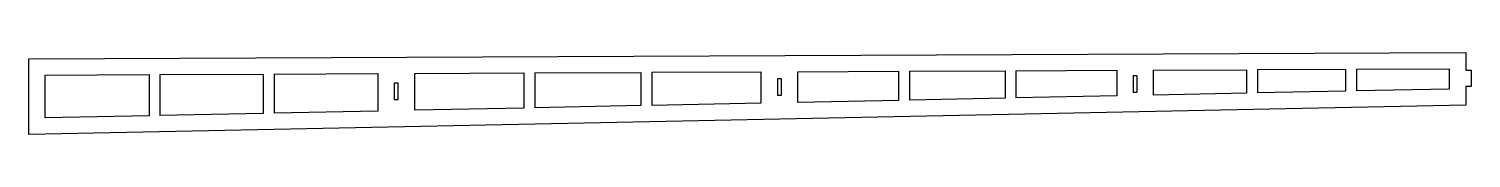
# Model space of a CAD drawing. Header units: millimetres. Extents: x 11 to 539, y 11 to 41.
import ezdxf

# ---------------------------------------------------------------- set-up
doc = ezdxf.new("R2010")
doc.units = ezdxf.units.MM

msp = doc.modelspace()

# ---------------------------------------------------------------- linework, layer by layer
for p, q in [((11.36, 38.39), (537.35, 40.71)), ((11.36, 10.53), (11.36, 38.39)), ((537.35, 40.71), (537.35, 34.19)), ((17.36, 32.41), (55.36, 32.58)), ((17.36, 16.66), (17.36, 32.41)), ((55.36, 32.58), (55.36, 17.44)), ((59.36, 32.6), (97.11, 32.77)), ((59.36, 32.6), (59.36, 17.53)), ((97.11, 32.77), (97.11, 18.31)), ((101.11, 32.78), (139.12, 32.95)), ((101.11, 32.78), (101.11, 18.39)), ((139.12, 32.95), (139.12, 19.17)), ((152.62, 33.01), (192.62, 33.19)), ((152.62, 19.45), (152.62, 33.01)), ((192.62, 33.19), (192.62, 20.28)), ((196.62, 33.21), (235.38, 33.38)), ((196.62, 33.21), (196.62, 20.36)), ((235.38, 33.38), (235.38, 21.16)), ((239.38, 33.4), (279.38, 33.57)), ((239.38, 33.4), (239.38, 21.24)), ((279.38, 33.57), (279.38, 22.07)), ((292.88, 33.63), (329.78, 33.8)), ((292.88, 22.35), (292.88, 33.63)), ((329.78, 33.8), (329.78, 23.11)), ((333.78, 33.81), (368.72, 33.97)), ((333.78, 33.81), (333.78, 23.19)), ((368.72, 33.97), (368.72, 23.91)), ((372.72, 33.99), (409.62, 34.15)), ((372.72, 33.99), (372.72, 23.99)), ((409.62, 34.15), (409.62, 24.76)), ((423.12, 34.21), (457.12, 34.36)), ((423.12, 25.03), (423.12, 34.21)), ((457.12, 34.36), (457.12, 25.74)), ((461.12, 34.38), (493.35, 34.52)), ((461.12, 34.38), (461.12, 25.82)), ((493.35, 34.52), (493.35, 26.48)), ((497.35, 34.54), (531.35, 34.69)), ((497.35, 34.54), (497.35, 26.57)), ((531.35, 34.69), (531.35, 27.27)), ((537.35, 34.19), (539.35, 34.19)), ((539.35, 34.19), (539.35, 28.19)), ((493.35, 26.48), (461.12, 25.82)), ((531.35, 27.27), (497.35, 26.57)), ((539.35, 28.19), (537.35, 28.19)), ((537.35, 28.19), (537.35, 21.39)), ((537.35, 21.39), (11.36, 10.53)), ((235.38, 21.16), (196.62, 20.36)), ((279.38, 22.07), (239.38, 21.24)), ((329.78, 23.11), (292.88, 22.35)), ((368.72, 23.91), (333.78, 23.19)), ((409.62, 24.76), (372.72, 23.99)), ((457.12, 25.74), (423.12, 25.03)), ((55.36, 17.44), (17.36, 16.66)), ((97.11, 18.31), (59.36, 17.53)), ((139.12, 19.17), (101.11, 18.39)), ((192.62, 20.28), (152.62, 19.45))]:
    msp.add_line(p, q)
for points in [[(417.12, 32.14), (415.62, 32.14), (415.62, 26.14), (417.12, 26.14)], [(146.62, 29.42), (145.12, 29.42), (145.12, 23.42), (146.62, 23.42)], [(286.88, 31.05), (285.38, 31.05), (285.38, 25.05), (286.88, 25.05)]]:
    msp.add_lwpolyline(points, close=True)

doc.saveas('drawing.dxf')
